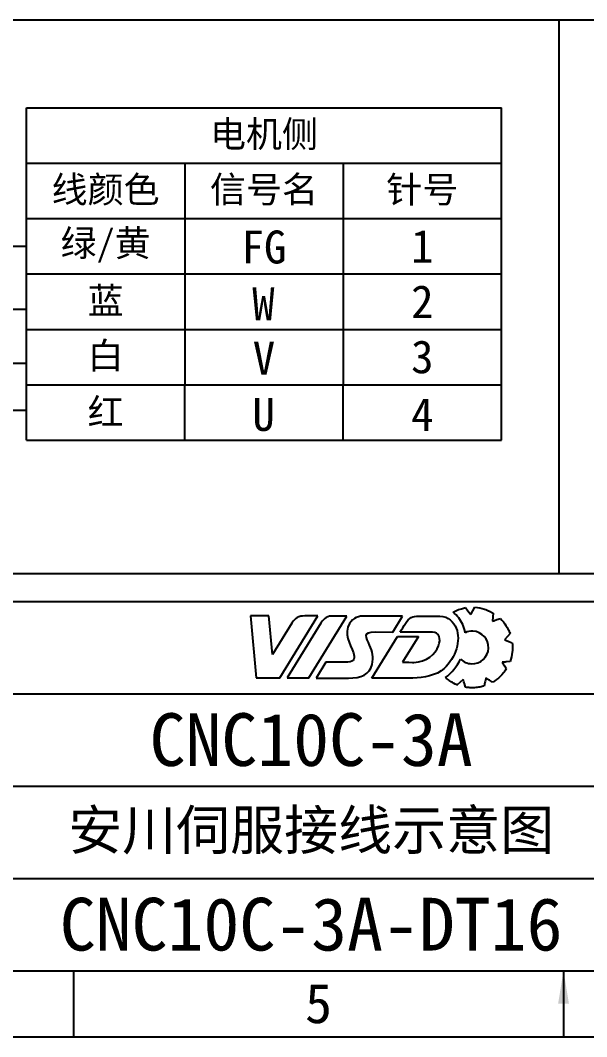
# Model space of a CAD drawing. Header units: millimetres. Extents: x 547 to 2149, y 622 to 1790.
# Drawn here: x 654.1 to 697, y 862.4 to 939.5 of the extents above; entities that cross this region are included whole.
import ezdxf

# ---------------------------------------------------------------- set-up
doc = ezdxf.new("R2010")
doc.units = ezdxf.units.MM
for name, color, linetype in [('中文标注', 3, 'Continuous'), ('仅图框使用', 7, 'Continuous'), ('元器件与线路', 7, 'Continuous'), ('英文数字标注', 3, 'Continuous')]:
    doc.layers.add(name, color=color, linetype=linetype)
doc.styles.get("Standard").update_dxf_attribs({"font": 'txt', "bigfont": 'gbcbig.shx'})
doc.dimstyles.new('ISO-25', dxfattribs={"dimtxt": 2.5, "dimasz": 2.5, "dimexe": 1.25, "dimexo": 0.625, "dimtad": 1, "dimtxsty": 'Standard', "dimcen": 2.5, "dimadec": 0, "dimazin": 0, "dimtfac": 1, "dimtmove": 0, "dimatfit": 3, "dimfxl": 0, "dimarcsym": 0})

# ---------------------------------------------------------------- blocks, each defined once
blk = doc.blocks.new('Logo-pic')
at = {"layer": '仅图框使用', "color": 4}
for points in [[(1.392, -0.003), (1.392, -0.003), (0, 0), (0, 0)], [(0, 0), (0, 0), (0.422, -4.704), (0.422, -4.704)], [(15.35, 0.28), (15.416, 0.315), (15.488, 0.351), (15.565, 0.385)], [(16.076, -0.663), (15.92, -0.312), (15.663, -0.003), (15.35, 0.28)], [(15.565, 0.385), (15.693, 0.441), (15.835, 0.495), (15.991, 0.538)], [(15.991, 0.538), (15.991, 0.538), (16.277, 0.618), (16.277, 0.618)], [(16.277, 0.618), (16.277, 0.618), (16.46, 0.384), (16.46, 0.384)], [(16.46, 0.384), (16.46, 0.384), (16.687, 0.094), (16.687, 0.094)], [(16.687, 0.094), (16.687, 0.094), (16.852, 0.387), (16.852, 0.387)], [(16.852, 0.387), (16.852, 0.387), (17.004, 0.654), (17.004, 0.654)], [(17.004, 0.654), (17.243, 0.638), (17.503, 0.576), (17.729, 0.502)], [(17.729, 0.502), (17.863, 0.459), (17.999, 0.404), (18.117, 0.342)], [(18.117, 0.342), (18.117, 0.342), (18.38, 0.203), (18.38, 0.203)], [(18.38, 0.203), (18.38, 0.203), (18.354, -0.088), (18.354, -0.088)], [(1.664, -2.946), (1.664, -2.946), (1.392, -0.003), (1.392, -0.003)], [(3.14, -0.557), (3.14, -0.557), (1.664, -2.946), (1.664, -2.946)], [(2.213, -4.708), (2.213, -4.708), (5.097, -0.012), (5.097, -0.012)], [(5.314, -0.563), (5.314, -0.563), (2.782, -4.71), (2.782, -4.71)], [(4.112, -0.01), (3.646, -0.009), (3.388, -0.157), (3.14, -0.557)], [(5.097, -0.012), (5.097, -0.012), (4.112, -0.01), (4.112, -0.01)], [(4.404, -4.714), (4.404, -4.714), (7.287, -0.017), (7.287, -0.017)], [(6.293, -0.015), (5.832, -0.014), (5.585, -0.135), (5.314, -0.563)], [(7.281, -0.017), (7.281, -0.017), (6.293, -0.015), (6.293, -0.015)], [(7.5, -0.581), (7.033, -1.345), (7.55, -2.128), (7.801, -2.819)], [(7.287, -0.017), (7.287, -0.017), (7.281, -0.017), (7.281, -0.017)], [(8.688, -0.017), (8.195, -0.016), (7.782, -0.118), (7.5, -0.581)], [(11.517, -0.027), (11.517, -0.027), (8.688, -0.017), (8.688, -0.017)], [(10.777, -1.229), (10.777, -1.229), (11.517, -0.027), (11.517, -0.027)], [(11.333, -1.23), (11.444, -1.052), (11.612, -0.769), (11.734, -0.578)], [(11.734, -0.578), (12.026, -0.116), (12.304, -0.029), (12.711, -0.03)], [(12.711, -0.03), (12.711, -0.03), (14.347, -0.034), (14.347, -0.034)], [(14.347, -0.034), (15.007, -0.035), (15.381, -0.463), (15.587, -0.948)], [(16.261, -1.284), (16.226, -1.072), (16.166, -0.864), (16.076, -0.663)], [(18.354, -0.088), (18.354, -0.088), (18.325, -0.413), (18.325, -0.413)], [(18.325, -0.413), (18.477, -0.359), (18.631, -0.304), (18.672, -0.293)], [(18.672, -0.293), (18.672, -0.293), (18.938, -0.216), (18.938, -0.216)], [(18.938, -0.216), (19.094, -0.37), (19.237, -0.554), (19.355, -0.736)], [(19.355, -0.736), (19.42, -0.836), (19.486, -0.948), (19.546, -1.068)], [(9.026, -2.231), (8.764, -1.632), (8.446, -1.193), (9.465, -1.226)], [(9.465, -1.226), (9.465, -1.226), (10.777, -1.229), (10.777, -1.229)], [(13.776, -1.234), (13.776, -1.234), (11.333, -1.23), (11.333, -1.23)], [(14.243, -2.288), (14.454, -1.749), (14.297, -1.237), (13.776, -1.234)], [(15.587, -0.948), (15.971, -1.854), (15.535, -3.186), (14.675, -3.991)], [(16.849, -1.165), (16.639, -1.155), (16.439, -1.199), (16.261, -1.284)], [(18.031, -2.456), (18.062, -1.774), (17.532, -1.195), (16.849, -1.165)], [(19.668, -1.345), (19.668, -1.345), (19.48, -1.559), (19.48, -1.559)], [(19.546, -1.068), (19.546, -1.068), (19.607, -1.193), (19.607, -1.193)], [(19.607, -1.193), (19.629, -1.243), (19.649, -1.293), (19.668, -1.345)], [(9.213, -3.702), (9.351, -3.148), (9.221, -2.678), (9.026, -2.231)], [(9.195, -4.733), (9.195, -4.733), (11.13, -1.564), (11.13, -1.564)], [(11.13, -1.564), (11.13, -1.564), (12.736, -1.568), (12.736, -1.568)], [(12.736, -1.568), (12.736, -1.568), (11.527, -3.528), (11.527, -3.528)], [(12.365, -3.53), (13.343, -3.533), (14.007, -2.893), (14.243, -2.288)], [(19.48, -1.559), (19.48, -1.559), (19.251, -1.821), (19.251, -1.821)], [(19.251, -1.821), (19.269, -1.828), (19.289, -1.836), (19.575, -1.95)], [(19.575, -1.95), (19.575, -1.95), (19.835, -2.054), (19.835, -2.054)], [(19.835, -2.054), (19.842, -2.118), (19.848, -2.182), (19.851, -2.247)], [(7.801, -2.819), (7.916, -3.137), (7.908, -3.511), (7.363, -3.518)], [(16.74, -3.638), (17.423, -3.669), (18.001, -3.139), (18.031, -2.456)], [(19.834, -2.751), (19.806, -2.992), (19.751, -3.23), (19.667, -3.458)], [(5.703, -3.514), (5.703, -3.514), (4.965, -4.723), (4.965, -4.723)], [(6.793, -3.517), (6.793, -3.517), (5.703, -3.514), (5.703, -3.514)], [(7.363, -3.518), (7.363, -3.518), (6.793, -3.517), (6.793, -3.517)], [(7.419, -4.727), (8.355, -4.729), (9.028, -4.448), (9.213, -3.702)], [(11.527, -3.528), (11.527, -3.528), (12.005, -3.529), (12.005, -3.529)], [(12.005, -3.529), (12.005, -3.529), (12.279, -3.53), (12.279, -3.53)], [(12.279, -3.53), (12.279, -3.53), (12.365, -3.53), (12.365, -3.53)], [(14.772, -4.687), (15.238, -4.337), (15.644, -3.839), (15.919, -3.277)], [(15.919, -3.277), (16.13, -3.488), (16.418, -3.624), (16.74, -3.638)], [(19.383, -3.495), (19.273, -3.509), (19.173, -3.519), (19.075, -3.529)], [(19.075, -3.529), (19.126, -3.61), (19.179, -3.693), (19.235, -3.788)], [(19.235, -3.788), (19.235, -3.788), (19.383, -4.034), (19.383, -4.034)], [(19.667, -3.458), (19.667, -3.458), (19.383, -3.495), (19.383, -3.495)], [(14.675, -3.991), (14.068, -4.558), (13.126, -4.678), (12.309, -4.74)], [(19.166, -4.335), (19.011, -4.523), (18.829, -4.682), (18.643, -4.839)], [(19.383, -4.034), (19.317, -4.139), (19.244, -4.24), (19.166, -4.335)], [(0.422, -4.704), (0.422, -4.704), (2.213, -4.708), (2.213, -4.708)], [(2.782, -4.71), (2.782, -4.71), (4.404, -4.714), (4.404, -4.714)], [(4.965, -4.723), (4.965, -4.723), (6.174, -4.725), (6.174, -4.725)], [(6.174, -4.725), (6.174, -4.725), (7.419, -4.727), (7.419, -4.727)], [(10.293, -4.736), (10.293, -4.736), (9.195, -4.733), (9.195, -4.733)], [(12.309, -4.74), (12.309, -4.74), (10.293, -4.736), (10.293, -4.736)], [(15.06, -4.916), (14.972, -4.855), (14.877, -4.781), (14.772, -4.687)], [(15.371, -5.107), (15.265, -5.049), (15.161, -4.987), (15.06, -4.916)], [(15.497, -5.176), (15.497, -5.176), (15.371, -5.107), (15.371, -5.107)], [(15.681, -5.255), (15.619, -5.23), (15.557, -5.204), (15.497, -5.176)], [(15.885, -5.045), (15.885, -5.045), (15.664, -5.248), (15.664, -5.248)], [(15.664, -5.248), (15.664, -5.248), (15.681, -5.255), (15.681, -5.255)], [(16.124, -4.826), (16.124, -4.826), (15.885, -5.045), (15.885, -5.045)], [(16.21, -5.143), (16.186, -5.067), (16.155, -4.948), (16.124, -4.826)], [(16.298, -5.424), (16.298, -5.424), (16.21, -5.143), (16.21, -5.143)], [(17.701, -5.326), (17.598, -5.358), (17.492, -5.384), (17.385, -5.406)], [(17.761, -5.068), (17.761, -5.068), (17.698, -5.327), (17.698, -5.327)], [(17.698, -5.327), (17.698, -5.327), (17.701, -5.326), (17.701, -5.326)], [(17.834, -4.704), (17.812, -4.828), (17.788, -4.955), (17.761, -5.068)], [(18.096, -4.885), (18.02, -4.835), (17.928, -4.77), (17.834, -4.704)], [(18.338, -5.045), (18.338, -5.045), (18.096, -4.885), (18.096, -4.885)], [(18.605, -4.869), (18.519, -4.932), (18.43, -4.991), (18.338, -5.045)], [(18.643, -4.839), (18.63, -4.85), (18.618, -4.859), (18.605, -4.869)], [(16.611, -5.453), (16.505, -5.449), (16.403, -5.439), (16.298, -5.424)], [(16.977, -5.452), (16.847, -5.46), (16.726, -5.46), (16.611, -5.453)], [(17.385, -5.406), (17.234, -5.43), (17.1, -5.445), (16.977, -5.452)]]:
    blk.add_open_spline(points, degree=3, dxfattribs=at)
blk.add_open_spline([(19.851, -2.247), (19.853, -2.3), (19.855, -2.354), (19.855, -2.408), (19.855, -2.408), (19.855, -2.522), (19.848, -2.637), (19.834, -2.751)], degree=3, knots=[0.25423729, 0.25423729, 0.25423729, 0.25423729, 0.27118644, 0.27118644, 0.27118644, 0.27118644, 0.28813559, 0.28813559, 0.28813559, 0.28813559], dxfattribs=at)

msp = doc.modelspace()

# ---------------------------------------------------------------- linework, layer by layer
at = {"layer": '仅图框使用'}
for p, q in [((643.608, 895.381), (838.733, 895.381)), ((643.608, 888.381), (838.733, 888.381)), ((643.608, 881.381), (838.733, 881.381)), ((643.608, 874.381), (806.608, 874.381)), ((551.733, 867.381), (838.733, 867.381)), ((658.108, 867.381), (658.108, 862.381)), ((546.733, 862.381), (843.733, 862.381))]:
    msp.add_line(p, q, dxfattribs=at)
at = {"layer": '元器件与线路'}
for p, q in [((694.869, 939.47), (694.869, 897.522)), ((654.532, 932.832), (690.532, 932.832)), ((654.532, 907.632), (654.532, 932.832)), ((690.532, 907.632), (690.532, 932.832)), ((654.532, 928.632), (666.532, 928.632)), ((666.532, 928.632), (678.532, 928.632)), ((666.532, 928.632), (666.532, 924.432)), ((678.532, 928.632), (690.532, 928.632)), ((678.532, 928.632), (678.532, 924.432)), ((654.532, 924.432), (666.532, 924.432)), ((666.532, 924.432), (678.532, 924.432)), ((666.532, 924.432), (666.532, 920.232)), ((678.532, 924.432), (690.532, 924.432)), ((678.532, 924.432), (678.532, 920.232)), ((641.532, 922.332), (654.532, 922.332)), ((654.532, 920.232), (666.532, 920.232)), ((666.532, 920.232), (678.532, 920.232)), ((666.532, 920.232), (666.532, 916.032)), ((678.532, 920.232), (690.532, 920.232)), ((678.532, 920.232), (678.532, 916.032)), ((641.532, 917.555), (654.532, 917.555)), ((654.532, 916.032), (666.532, 916.032)), ((666.532, 916.032), (678.532, 916.032)), ((666.532, 916.032), (666.532, 911.832)), ((678.532, 916.032), (690.532, 916.032)), ((678.532, 916.032), (678.532, 911.832)), ((641.532, 913.462), (654.532, 913.462)), ((654.532, 911.832), (666.532, 911.832)), ((666.532, 911.832), (678.532, 911.832)), ((666.532, 907.632), (666.532, 911.832)), ((678.532, 911.832), (690.532, 911.832)), ((678.532, 907.632), (678.532, 911.832)), ((641.532, 909.897), (654.532, 909.897)), ((654.532, 907.632), (690.532, 907.632))]:
    msp.add_line(p, q, dxfattribs=at)
msp.add_lwpolyline([(831.831, 939.47), (557.906, 939.47), (557.906, 897.522), (831.831, 897.522)], close=True, dxfattribs=at)

# ---------------------------------------------------------------- block references
at = {"layer": '仅图框使用'}
msp.add_blockref('Logo-pic', (671.516, 894.304), dxfattribs=at)

# ---------------------------------------------------------------- texts
at = {"layer": '中文标注', "attachment_point": 5}
for s, insert, char_height, width in [('{\\fSimSun|b0|i0|c134|p2;电机侧}', (672.532, 930.732), 2, 36), ('{\\fSimSun|b0|i0|c134|p2;线颜色}', (660.532, 926.532), 2, 12), ('{\\fSimSun|b0|i0|c134|p2;信号名}', (672.532, 926.532), 2, 12), ('{\\fSimSun|b0|i0|c134|p2;针号}', (684.532, 926.532), 2, 12), ('{\\fSimSun|b0|i0|c134|p2;绿/黄}', (660.532, 922.332), 2, 12), ('{\\fSimSun|b0|i0|c134|p2;蓝}', (660.532, 918.132), 2, 12), ('{\\fSimSun|b0|i0|c134|p2;\\H0.8333x;W}', (672.492, 917.963), 3, 12.08009), ('{\\fSimSun|b0|i0|c134|p2;白}', (660.532, 913.932), 2, 12), ('{\\fSimSun|b0|i0|c134|p2;\\H0.8333x;V}', (672.532, 913.847), 3, 12), ('{\\fSimSun|b0|i0|c134|p2;红}', (660.532, 909.732), 2, 12), ('{\\fSimSun|b0|i0|c134|p2;\\H0.8333x;U}', (672.499, 909.563), 3, 12.06621), ('{\\fSimSun|b0|i0|c134|p2;安川伺服接线示意图}', (676.108, 877.881), 3, 45)]:
    msp.add_mtext(s, dxfattribs=dict(at, insert=insert, char_height=char_height, width=width))
at = {"layer": '仅图框使用', "insert": (676.671, 864.881), "char_height": 3, "width": 37.125, "attachment_point": 5}
msp.add_mtext('{\\fSimSun|b0|i0|c134|p2;5}', dxfattribs=at)
at = {"layer": '英文数字标注', "attachment_point": 5}
for s, insert, char_height, width in [('{\\fSimSun|b0|i0|c134|p2;FG}', (672.532, 922.258), 2.5, 12), ('{\\fSimSun|b0|i0|c134|p2;1}', (684.532, 922.332), 2.5, 12), ('{\\fSimSun|b0|i0|c134|p2;2}', (684.532, 918.132), 2.5, 12), ('{\\fSimSun|b0|i0|c134|p2;3}', (684.532, 913.932), 2.5, 12), ('{\\fSimSun|b0|i0|c134|p2;4}', (684.532, 909.571), 2.5, 12), ('{\\fSimSun|b0|i0|c134|p2;CNC10C-3A}', (676.108, 884.881), 4, 45), ('{\\fSimSun|b0|i0|c134|p2;CNC10C-3A-DT16}', (676.108, 870.881), 4, 45)]:
    msp.add_mtext(s, dxfattribs=dict(at, insert=insert, char_height=char_height, width=width))

# ---------------------------------------------------------------- leaders
at = {"layer": '仅图框使用'}
msp.add_leader([(695.233, 867.381), (695.233, 862.381)], dimstyle='ISO-25', override={"dimgap": 0.625, "dimtad": 0}, dxfattribs=at)

doc.saveas('drawing.dxf')
